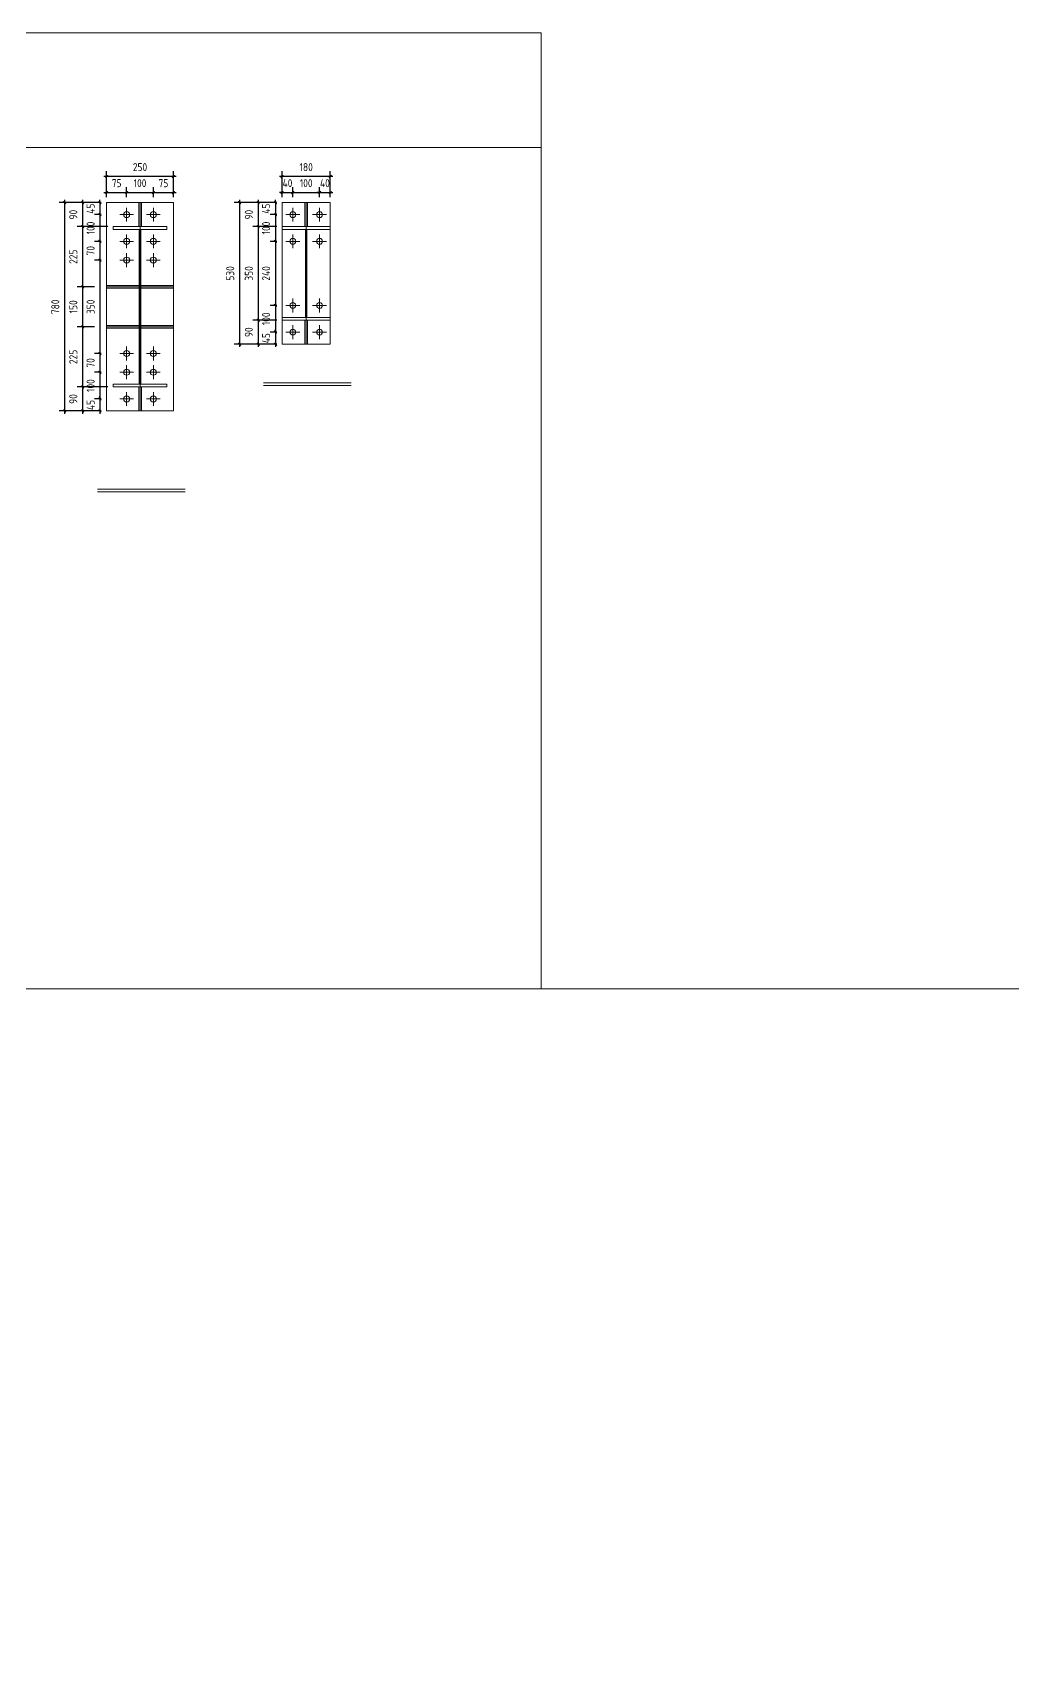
# Model space of a CAD drawing. Extents: x 485428 to 797698, y 56414 to 211814.
# Drawn here: x 648033 to 651698, y 152545 to 158693 of the extents above; entities that cross this region are included whole.
import ezdxf

# ---------------------------------------------------------------- set-up
doc = ezdxf.new("R2010")
doc.units = 0
doc.header["$LTSCALE"] = 1000
doc.header["$MEASUREMENT"] = 0
doc.styles.get("Standard").update_dxf_attribs({"font": 'gbenor.shx', "bigfont": 'gbcbig.shx'})
doc.dimstyles.get("Standard").update_dxf_attribs({"dimscale": 100, "dimtxt": 2, "dimasz": 0.4, "dimexe": 0.5, "dimexo": 1, "dimgap": 0.5, "dimtad": 1, "dimdec": 0, "dimzin": 0, "dimdsep": 46, "dimtxsty": 'Standard', "dimblk": 'ARCHTICK', "dimcen": 0.09, "dimadec": 0, "dimazin": 0, "dimtfac": 1, "dimtdec": 0, "dimtix": 1, "dimtmove": 2, "dimatfit": 3, "dimfxl": 1, "dimtolj": 1, "dimtzin": 0, "dimarcsym": 0})

# ---------------------------------------------------------------- blocks, each defined once
blk = doc.blocks.new('_ArchTick')
at = {"color": 0, "linetype": 'ByBlock', "const_width": 0.4}
blk.add_lwpolyline([(-0.5, -0.5), (0.5, 0.5)], dxfattribs=at)
blk = doc.blocks.new('*D1198')
at = {"color": 3, "lineweight": -2}
for p, q in [((648299.4, 158095.1), (648394.4, 158095.1)), ((648309.4, 158077.3), (648309.4, 158115.1)), ((648384.4, 158077.3), (648384.4, 158115.1))]:
    blk.add_line(p, q, dxfattribs=at)
at = {"layer": 'Defpoints', "color": 0}
for p in [(648309.4, 158057.3), (648384.4, 158095.1), (648384.4, 158057.3)]:
    blk.add_point(p, dxfattribs=at)
at = {"color": 3, "lineweight": -2, "xscale": 10, "yscale": 10, "zscale": 10, "rotation": 180}
blk.add_blockref('_ArchTick', (648309.4, 158095.1), dxfattribs=at)
at = {"color": 3, "lineweight": -2, "xscale": 10, "yscale": 10, "zscale": 10}
blk.add_blockref('_ArchTick', (648384.4, 158095.1), dxfattribs=at)
at = {"color": 0, "lineweight": 15, "insert": (648346.9, 158130.1), "char_height": 30, "attachment_point": 5}
blk.add_mtext('\\A1;75', dxfattribs=at)
blk = doc.blocks.new('*D1141')
at = {"color": 3, "lineweight": -2}
for p, q in [((648374.4, 158095.1), (648494.4, 158095.1)), ((648384.4, 158077.3), (648384.4, 158115.1)), ((648484.4, 158077.3), (648484.4, 158115.1))]:
    blk.add_line(p, q, dxfattribs=at)
at = {"layer": 'Defpoints', "color": 0}
for p in [(648384.4, 158057.3), (648484.4, 158095.1), (648484.4, 158057.3)]:
    blk.add_point(p, dxfattribs=at)
at = {"color": 3, "lineweight": -2, "xscale": 10, "yscale": 10, "zscale": 10, "rotation": 180}
blk.add_blockref('_ArchTick', (648384.4, 158095.1), dxfattribs=at)
at = {"color": 3, "lineweight": -2, "xscale": 10, "yscale": 10, "zscale": 10}
blk.add_blockref('_ArchTick', (648484.4, 158095.1), dxfattribs=at)
at = {"color": 0, "lineweight": 15, "insert": (648434.4, 158130.1), "char_height": 30, "attachment_point": 5}
blk.add_mtext('\\A1;100', dxfattribs=at)
blk = doc.blocks.new('*D1199')
at = {"color": 3, "lineweight": -2}
for p, q in [((648474.4, 158095.1), (648569.4, 158095.1)), ((648484.4, 158077.3), (648484.4, 158115.1)), ((648559.4, 158077.3), (648559.4, 158115.1))]:
    blk.add_line(p, q, dxfattribs=at)
at = {"layer": 'Defpoints', "color": 0}
for p in [(648484.4, 158057.3), (648559.4, 158095.1), (648559.4, 158057.3)]:
    blk.add_point(p, dxfattribs=at)
at = {"color": 3, "lineweight": -2, "xscale": 10, "yscale": 10, "zscale": 10, "rotation": 180}
blk.add_blockref('_ArchTick', (648484.4, 158095.1), dxfattribs=at)
at = {"color": 3, "lineweight": -2, "xscale": 10, "yscale": 10, "zscale": 10}
blk.add_blockref('_ArchTick', (648559.4, 158095.1), dxfattribs=at)
at = {"color": 0, "lineweight": 15, "insert": (648521.9, 158130.1), "char_height": 30, "attachment_point": 5}
blk.add_mtext('\\A1;75', dxfattribs=at)
blk = doc.blocks.new('*D1142')
at = {"color": 3, "lineweight": -2}
for p, q in [((648289.4, 158057.3), (648264.5, 158057.3)), ((648284.5, 158057.3), (648284.5, 158067.3)), ((648284.5, 158057.3), (648284.5, 158012.3)), ((648289.4, 158012.3), (648264.5, 158012.3)), ((648284.5, 158012.3), (648284.5, 158002.3))]:
    blk.add_line(p, q, dxfattribs=at)
at = {"layer": 'Defpoints', "color": 0}
for p in [(648309.4, 158057.3), (648284.5, 158012.3), (648309.4, 158012.3)]:
    blk.add_point(p, dxfattribs=at)
at = {"color": 3, "lineweight": -2, "xscale": 10, "yscale": 10, "zscale": 10}
for p, rotation in [((648284.5, 158057.3), 270), ((648284.5, 158012.3), 90)]:
    blk.add_blockref('_ArchTick', p, dxfattribs=dict(at, rotation=rotation))
at = {"color": 0, "lineweight": 15, "insert": (648249.5, 158034.8), "char_height": 30, "attachment_point": 5, "rotation": 90}
blk.add_mtext('\\A1;45', dxfattribs=at)
blk = doc.blocks.new('*D1143')
at = {"color": 3, "lineweight": -2}
for p, q in [((648289.4, 158012.3), (648264.5, 158012.3)), ((648284.5, 158022.3), (648284.5, 157902.3)), ((648289.4, 157912.3), (648264.5, 157912.3))]:
    blk.add_line(p, q, dxfattribs=at)
at = {"layer": 'Defpoints', "color": 0}
for p in [(648309.4, 158012.3), (648284.5, 157912.3), (648309.4, 157912.3)]:
    blk.add_point(p, dxfattribs=at)
at = {"color": 3, "lineweight": -2, "xscale": 10, "yscale": 10, "zscale": 10}
for p, rotation in [((648284.5, 158012.3), 90), ((648284.5, 157912.3), 270)]:
    blk.add_blockref('_ArchTick', p, dxfattribs=dict(at, rotation=rotation))
at = {"color": 0, "lineweight": 15, "insert": (648249.5, 157962.3), "char_height": 30, "attachment_point": 5, "rotation": 90}
blk.add_mtext('\\A1;100', dxfattribs=at)
blk = doc.blocks.new('*D1144')
at = {"color": 3, "lineweight": -2}
for p, q in [((648289.4, 157912.3), (648264.5, 157912.3)), ((648284.5, 157922.3), (648284.5, 157832.3)), ((648289.4, 157842.3), (648264.5, 157842.3))]:
    blk.add_line(p, q, dxfattribs=at)
at = {"layer": 'Defpoints', "color": 0}
for p in [(648309.4, 157912.3), (648284.5, 157842.3), (648309.4, 157842.3)]:
    blk.add_point(p, dxfattribs=at)
at = {"color": 3, "lineweight": -2, "xscale": 10, "yscale": 10, "zscale": 10}
for p, rotation in [((648284.5, 157912.3), 90), ((648284.5, 157842.3), 270)]:
    blk.add_blockref('_ArchTick', p, dxfattribs=dict(at, rotation=rotation))
at = {"color": 0, "lineweight": 15, "insert": (648249.5, 157877.3), "char_height": 30, "attachment_point": 5, "rotation": 90}
blk.add_mtext('\\A1;70', dxfattribs=at)
blk = doc.blocks.new('*D1145')
at = {"color": 3, "lineweight": -2}
for p, q in [((648289.4, 157842.3), (648264.5, 157842.3)), ((648284.5, 157852.3), (648284.5, 157482.3)), ((648289.4, 157492.3), (648264.5, 157492.3))]:
    blk.add_line(p, q, dxfattribs=at)
at = {"layer": 'Defpoints', "color": 0}
for p in [(648309.4, 157842.3), (648284.5, 157492.3), (648309.4, 157492.3)]:
    blk.add_point(p, dxfattribs=at)
at = {"color": 3, "lineweight": -2, "xscale": 10, "yscale": 10, "zscale": 10}
for p, rotation in [((648284.5, 157842.3), 90), ((648284.5, 157492.3), 270)]:
    blk.add_blockref('_ArchTick', p, dxfattribs=dict(at, rotation=rotation))
at = {"color": 0, "lineweight": 15, "insert": (648249.5, 157667.3), "char_height": 30, "attachment_point": 5, "rotation": 90}
blk.add_mtext('\\A1;350', dxfattribs=at)
blk = doc.blocks.new('*D1146')
at = {"color": 3, "lineweight": -2}
for p, q in [((648284.5, 157502.3), (648284.5, 157412.3)), ((648289.4, 157492.3), (648264.5, 157492.3)), ((648289.4, 157422.3), (648264.5, 157422.3))]:
    blk.add_line(p, q, dxfattribs=at)
at = {"layer": 'Defpoints', "color": 0}
for p in [(648309.4, 157492.3), (648284.5, 157422.3), (648309.4, 157422.3)]:
    blk.add_point(p, dxfattribs=at)
at = {"color": 3, "lineweight": -2, "xscale": 10, "yscale": 10, "zscale": 10}
for p, rotation in [((648284.5, 157492.3), 90), ((648284.5, 157422.3), 270)]:
    blk.add_blockref('_ArchTick', p, dxfattribs=dict(at, rotation=rotation))
at = {"color": 0, "lineweight": 15, "insert": (648249.5, 157457.3), "char_height": 30, "attachment_point": 5, "rotation": 90}
blk.add_mtext('\\A1;70', dxfattribs=at)
blk = doc.blocks.new('*D1147')
at = {"color": 3, "lineweight": -2}
for p, q in [((648289.4, 157422.3), (648264.5, 157422.3)), ((648284.5, 157432.3), (648284.5, 157312.3)), ((648289.4, 157322.3), (648264.5, 157322.3))]:
    blk.add_line(p, q, dxfattribs=at)
at = {"layer": 'Defpoints', "color": 0}
for p in [(648309.4, 157422.3), (648284.5, 157322.3), (648309.4, 157322.3)]:
    blk.add_point(p, dxfattribs=at)
at = {"color": 3, "lineweight": -2, "xscale": 10, "yscale": 10, "zscale": 10}
for p, rotation in [((648284.5, 157422.3), 90), ((648284.5, 157322.3), 270)]:
    blk.add_blockref('_ArchTick', p, dxfattribs=dict(at, rotation=rotation))
at = {"color": 0, "lineweight": 15, "insert": (648249.5, 157372.3), "char_height": 30, "attachment_point": 5, "rotation": 90}
blk.add_mtext('\\A1;100', dxfattribs=at)
blk = doc.blocks.new('*D1200')
at = {"color": 3, "lineweight": -2}
for p, q in [((648289.4, 157322.3), (648264.5, 157322.3)), ((648284.5, 157322.3), (648284.5, 157332.3)), ((648284.5, 157322.3), (648284.5, 157277.3)), ((648289.4, 157277.3), (648264.5, 157277.3)), ((648284.5, 157277.3), (648284.5, 157267.3))]:
    blk.add_line(p, q, dxfattribs=at)
at = {"layer": 'Defpoints', "color": 0}
for p in [(648309.4, 157322.3), (648284.5, 157277.3), (648309.4, 157277.3)]:
    blk.add_point(p, dxfattribs=at)
at = {"color": 3, "lineweight": -2, "xscale": 10, "yscale": 10, "zscale": 10}
for p, rotation in [((648284.5, 157322.3), 270), ((648284.5, 157277.3), 90)]:
    blk.add_blockref('_ArchTick', p, dxfattribs=dict(at, rotation=rotation))
at = {"color": 0, "lineweight": 15, "insert": (648249.5, 157299.8), "char_height": 30, "attachment_point": 5, "rotation": 90}
blk.add_mtext('\\A1;45', dxfattribs=at)
blk = doc.blocks.new('*D1201')
at = {"color": 3, "lineweight": -2}
for p, q in [((648289.4, 158057.3), (648199.7, 158057.3)), ((648219.7, 158067.3), (648219.7, 157957.3)), ((648314.4, 157967.3), (648199.7, 157967.3))]:
    blk.add_line(p, q, dxfattribs=at)
at = {"layer": 'Defpoints', "color": 0}
for p in [(648309.4, 158057.3), (648219.7, 157967.3), (648334.4, 157967.3)]:
    blk.add_point(p, dxfattribs=at)
at = {"color": 3, "lineweight": -2, "xscale": 10, "yscale": 10, "zscale": 10}
for p, rotation in [((648219.7, 158057.3), 90), ((648219.7, 157967.3), 270)]:
    blk.add_blockref('_ArchTick', p, dxfattribs=dict(at, rotation=rotation))
at = {"color": 0, "lineweight": 15, "insert": (648184.7, 158012.3), "char_height": 30, "attachment_point": 5, "rotation": 90}
blk.add_mtext('\\A1;90', dxfattribs=at)
blk = doc.blocks.new('*D1202')
at = {"color": 3, "lineweight": -2}
for p, q in [((648314.4, 157967.3), (648199.7, 157967.3)), ((648219.7, 157977.3), (648219.7, 157732.3)), ((648264.5, 157742.3), (648199.7, 157742.3))]:
    blk.add_line(p, q, dxfattribs=at)
at = {"layer": 'Defpoints', "color": 0}
for p in [(648334.4, 157967.3), (648219.7, 157742.3), (648284.5, 157742.3)]:
    blk.add_point(p, dxfattribs=at)
at = {"color": 3, "lineweight": -2, "xscale": 10, "yscale": 10, "zscale": 10}
for p, rotation in [((648219.7, 157967.3), 90), ((648219.7, 157742.3), 270)]:
    blk.add_blockref('_ArchTick', p, dxfattribs=dict(at, rotation=rotation))
at = {"color": 0, "lineweight": 15, "insert": (648184.7, 157854.8), "char_height": 30, "attachment_point": 5, "rotation": 90}
blk.add_mtext('\\A1;225', dxfattribs=at)
blk = doc.blocks.new('*D1148')
at = {"color": 3, "lineweight": -2}
for p, q in [((648219.7, 157752.3), (648219.7, 157582.3)), ((648264.5, 157742.3), (648199.7, 157742.3)), ((648264.5, 157592.3), (648199.7, 157592.3))]:
    blk.add_line(p, q, dxfattribs=at)
at = {"layer": 'Defpoints', "color": 0}
for p in [(648284.5, 157742.3), (648219.7, 157592.3), (648284.5, 157592.3)]:
    blk.add_point(p, dxfattribs=at)
at = {"color": 3, "lineweight": -2, "xscale": 10, "yscale": 10, "zscale": 10}
for p, rotation in [((648219.7, 157742.3), 90), ((648219.7, 157592.3), 270)]:
    blk.add_blockref('_ArchTick', p, dxfattribs=dict(at, rotation=rotation))
at = {"color": 0, "lineweight": 15, "insert": (648184.7, 157667.3), "char_height": 30, "attachment_point": 5, "rotation": 90}
blk.add_mtext('\\A1;150', dxfattribs=at)
blk = doc.blocks.new('*D1203')
at = {"color": 3, "lineweight": -2}
for p, q in [((648264.5, 157592.3), (648199.7, 157592.3)), ((648219.7, 157602.3), (648219.7, 157357.3)), ((648314.4, 157367.3), (648199.7, 157367.3))]:
    blk.add_line(p, q, dxfattribs=at)
at = {"layer": 'Defpoints', "color": 0}
for p in [(648284.5, 157592.3), (648219.7, 157367.3), (648334.4, 157367.3)]:
    blk.add_point(p, dxfattribs=at)
at = {"color": 3, "lineweight": -2, "xscale": 10, "yscale": 10, "zscale": 10}
for p, rotation in [((648219.7, 157592.3), 90), ((648219.7, 157367.3), 270)]:
    blk.add_blockref('_ArchTick', p, dxfattribs=dict(at, rotation=rotation))
at = {"color": 0, "lineweight": 15, "insert": (648184.7, 157479.8), "char_height": 30, "attachment_point": 5, "rotation": 90}
blk.add_mtext('\\A1;225', dxfattribs=at)
blk = doc.blocks.new('*D1204')
at = {"color": 3, "lineweight": -2}
for p, q in [((648314.4, 157367.3), (648199.7, 157367.3)), ((648219.7, 157377.3), (648219.7, 157267.3)), ((648289.4, 157277.3), (648199.7, 157277.3))]:
    blk.add_line(p, q, dxfattribs=at)
at = {"layer": 'Defpoints', "color": 0}
for p in [(648334.4, 157367.3), (648219.7, 157277.3), (648309.4, 157277.3)]:
    blk.add_point(p, dxfattribs=at)
at = {"color": 3, "lineweight": -2, "xscale": 10, "yscale": 10, "zscale": 10}
for p, rotation in [((648219.7, 157367.3), 90), ((648219.7, 157277.3), 270)]:
    blk.add_blockref('_ArchTick', p, dxfattribs=dict(at, rotation=rotation))
at = {"color": 0, "lineweight": 15, "insert": (648184.7, 157322.3), "char_height": 30, "attachment_point": 5, "rotation": 90}
blk.add_mtext('\\A1;90', dxfattribs=at)
blk = doc.blocks.new('*D1205')
at = {"color": 3, "lineweight": -2}
for p, q in [((648289.4, 158057.3), (648132.4, 158057.3)), ((648152.4, 158067.3), (648152.4, 157267.3)), ((648289.4, 157277.3), (648132.4, 157277.3))]:
    blk.add_line(p, q, dxfattribs=at)
at = {"layer": 'Defpoints', "color": 0}
for p in [(648309.4, 158057.3), (648152.4, 157277.3), (648309.4, 157277.3)]:
    blk.add_point(p, dxfattribs=at)
at = {"color": 3, "lineweight": -2, "xscale": 10, "yscale": 10, "zscale": 10}
for p, rotation in [((648152.4, 158057.3), 90), ((648152.4, 157277.3), 270)]:
    blk.add_blockref('_ArchTick', p, dxfattribs=dict(at, rotation=rotation))
at = {"color": 0, "lineweight": 15, "insert": (648117.4, 157667.3), "char_height": 30, "attachment_point": 5, "rotation": 90}
blk.add_mtext('\\A1;780', dxfattribs=at)
blk = doc.blocks.new('*D1206')
at = {"color": 3, "lineweight": -2}
for p, q in [((648569.4, 158155.1), (648299.4, 158155.1)), ((648309.4, 158077.3), (648309.4, 158175.1)), ((648559.4, 158077.3), (648559.4, 158175.1))]:
    blk.add_line(p, q, dxfattribs=at)
at = {"layer": 'Defpoints', "color": 0}
for p in [(648309.4, 158155.1), (648309.4, 158057.3), (648559.4, 158057.3)]:
    blk.add_point(p, dxfattribs=at)
at = {"color": 3, "lineweight": -2, "xscale": 10, "yscale": 10, "zscale": 10, "rotation": 180}
blk.add_blockref('_ArchTick', (648309.4, 158155.1), dxfattribs=at)
at = {"color": 3, "lineweight": -2, "xscale": 10, "yscale": 10, "zscale": 10}
blk.add_blockref('_ArchTick', (648559.4, 158155.1), dxfattribs=at)
at = {"color": 0, "lineweight": 15, "insert": (648434.4, 158190.1), "char_height": 30, "attachment_point": 5}
blk.add_mtext('\\A1;250', dxfattribs=at)
blk = doc.blocks.new('*D1207')
at = {"color": 3, "lineweight": -2}
for p, q in [((648966.3, 158095.1), (648956.3, 158095.1)), ((648966.3, 158077.3), (648966.3, 158115.1)), ((648966.3, 158095.1), (649006.3, 158095.1)), ((649006.3, 158077.3), (649006.3, 158115.1)), ((649006.3, 158095.1), (649016.3, 158095.1))]:
    blk.add_line(p, q, dxfattribs=at)
at = {"layer": 'Defpoints', "color": 0}
for p in [(648966.3, 158057.3), (649006.3, 158095.1), (649006.3, 158057.3)]:
    blk.add_point(p, dxfattribs=at)
at = {"color": 3, "lineweight": -2, "xscale": 10, "yscale": 10, "zscale": 10}
blk.add_blockref('_ArchTick', (648966.3, 158095.1), dxfattribs=at)
at = {"color": 3, "lineweight": -2, "xscale": 10, "yscale": 10, "zscale": 10, "rotation": 180}
blk.add_blockref('_ArchTick', (649006.3, 158095.1), dxfattribs=at)
at = {"color": 0, "lineweight": 15, "insert": (648986.3, 158130.1), "char_height": 30, "attachment_point": 5}
blk.add_mtext('\\A1;40', dxfattribs=at)
blk = doc.blocks.new('*D1149')
at = {"color": 3, "lineweight": -2}
for p, q in [((648996.3, 158095.1), (649116.3, 158095.1)), ((649006.3, 158077.3), (649006.3, 158115.1)), ((649106.3, 158077.3), (649106.3, 158115.1))]:
    blk.add_line(p, q, dxfattribs=at)
at = {"layer": 'Defpoints', "color": 0}
for p in [(649006.3, 158057.3), (649106.3, 158095.1), (649106.3, 158057.3)]:
    blk.add_point(p, dxfattribs=at)
at = {"color": 3, "lineweight": -2, "xscale": 10, "yscale": 10, "zscale": 10, "rotation": 180}
blk.add_blockref('_ArchTick', (649006.3, 158095.1), dxfattribs=at)
at = {"color": 3, "lineweight": -2, "xscale": 10, "yscale": 10, "zscale": 10}
blk.add_blockref('_ArchTick', (649106.3, 158095.1), dxfattribs=at)
at = {"color": 0, "lineweight": 15, "insert": (649056.3, 158130.1), "char_height": 30, "attachment_point": 5}
blk.add_mtext('\\A1;100', dxfattribs=at)
blk = doc.blocks.new('*D1208')
at = {"color": 3, "lineweight": -2}
for p, q in [((649106.3, 158095.1), (649096.3, 158095.1)), ((649106.3, 158077.3), (649106.3, 158115.1)), ((649106.3, 158095.1), (649146.3, 158095.1)), ((649146.3, 158077.3), (649146.3, 158115.1)), ((649146.3, 158095.1), (649156.3, 158095.1))]:
    blk.add_line(p, q, dxfattribs=at)
at = {"layer": 'Defpoints', "color": 0}
for p in [(649106.3, 158057.3), (649146.3, 158095.1), (649146.3, 158057.3)]:
    blk.add_point(p, dxfattribs=at)
at = {"color": 3, "lineweight": -2, "xscale": 10, "yscale": 10, "zscale": 10}
blk.add_blockref('_ArchTick', (649106.3, 158095.1), dxfattribs=at)
at = {"color": 3, "lineweight": -2, "xscale": 10, "yscale": 10, "zscale": 10, "rotation": 180}
blk.add_blockref('_ArchTick', (649146.3, 158095.1), dxfattribs=at)
at = {"color": 0, "lineweight": 15, "insert": (649126.3, 158130.1), "char_height": 30, "attachment_point": 5}
blk.add_mtext('\\A1;40', dxfattribs=at)
blk = doc.blocks.new('*D1150')
at = {"color": 3, "lineweight": -2}
for p, q in [((648946.3, 158057.3), (648921.3, 158057.3)), ((648941.3, 158057.3), (648941.3, 158067.3)), ((648941.3, 158057.3), (648941.3, 158012.3)), ((648946.3, 158012.3), (648921.3, 158012.3)), ((648941.3, 158012.3), (648941.3, 158002.3))]:
    blk.add_line(p, q, dxfattribs=at)
at = {"layer": 'Defpoints', "color": 0}
for p in [(648966.3, 158057.3), (648941.3, 158012.3), (648966.3, 158012.3)]:
    blk.add_point(p, dxfattribs=at)
at = {"color": 3, "lineweight": -2, "xscale": 10, "yscale": 10, "zscale": 10}
for p, rotation in [((648941.3, 158057.3), 270), ((648941.3, 158012.3), 90)]:
    blk.add_blockref('_ArchTick', p, dxfattribs=dict(at, rotation=rotation))
at = {"color": 0, "lineweight": 15, "insert": (648906.3, 158034.8), "char_height": 30, "attachment_point": 5, "rotation": 90}
blk.add_mtext('\\A1;45', dxfattribs=at)
blk = doc.blocks.new('*D1151')
at = {"color": 3, "lineweight": -2}
for p, q in [((648946.3, 158012.3), (648921.3, 158012.3)), ((648941.3, 158022.3), (648941.3, 157902.3)), ((648946.3, 157912.3), (648921.3, 157912.3))]:
    blk.add_line(p, q, dxfattribs=at)
at = {"layer": 'Defpoints', "color": 0}
for p in [(648966.3, 158012.3), (648941.3, 157912.3), (648966.3, 157912.3)]:
    blk.add_point(p, dxfattribs=at)
at = {"color": 3, "lineweight": -2, "xscale": 10, "yscale": 10, "zscale": 10}
for p, rotation in [((648941.3, 158012.3), 90), ((648941.3, 157912.3), 270)]:
    blk.add_blockref('_ArchTick', p, dxfattribs=dict(at, rotation=rotation))
at = {"color": 0, "lineweight": 15, "insert": (648906.3, 157962.3), "char_height": 30, "attachment_point": 5, "rotation": 90}
blk.add_mtext('\\A1;100', dxfattribs=at)
blk = doc.blocks.new('*D1152')
at = {"color": 3, "lineweight": -2}
for p, q in [((648946.3, 157912.3), (648921.3, 157912.3)), ((648941.3, 157922.3), (648941.3, 157662.3)), ((648946.3, 157672.3), (648921.3, 157672.3))]:
    blk.add_line(p, q, dxfattribs=at)
at = {"layer": 'Defpoints', "color": 0}
for p in [(648966.3, 157912.3), (648941.3, 157672.3), (648966.3, 157672.3)]:
    blk.add_point(p, dxfattribs=at)
at = {"color": 3, "lineweight": -2, "xscale": 10, "yscale": 10, "zscale": 10}
for p, rotation in [((648941.3, 157912.3), 90), ((648941.3, 157672.3), 270)]:
    blk.add_blockref('_ArchTick', p, dxfattribs=dict(at, rotation=rotation))
at = {"color": 0, "lineweight": 15, "insert": (648906.3, 157792.3), "char_height": 30, "attachment_point": 5, "rotation": 90}
blk.add_mtext('\\A1;240', dxfattribs=at)
blk = doc.blocks.new('*D1153')
at = {"color": 3, "lineweight": -2}
for p, q in [((648946.3, 157672.3), (648921.3, 157672.3)), ((648941.3, 157682.3), (648941.3, 157562.3)), ((648946.3, 157572.3), (648921.3, 157572.3))]:
    blk.add_line(p, q, dxfattribs=at)
at = {"layer": 'Defpoints', "color": 0}
for p in [(648966.3, 157672.3), (648941.3, 157572.3), (648966.3, 157572.3)]:
    blk.add_point(p, dxfattribs=at)
at = {"color": 3, "lineweight": -2, "xscale": 10, "yscale": 10, "zscale": 10}
for p, rotation in [((648941.3, 157672.3), 90), ((648941.3, 157572.3), 270)]:
    blk.add_blockref('_ArchTick', p, dxfattribs=dict(at, rotation=rotation))
at = {"color": 0, "lineweight": 15, "insert": (648906.3, 157622.3), "char_height": 30, "attachment_point": 5, "rotation": 90}
blk.add_mtext('\\A1;100', dxfattribs=at)
blk = doc.blocks.new('*D1209')
at = {"color": 3, "lineweight": -2}
for p, q in [((648946.3, 157572.3), (648921.3, 157572.3)), ((648941.3, 157572.3), (648941.3, 157582.3)), ((648941.3, 157572.3), (648941.3, 157527.3)), ((648946.3, 157527.3), (648921.3, 157527.3)), ((648941.3, 157527.3), (648941.3, 157517.3))]:
    blk.add_line(p, q, dxfattribs=at)
at = {"layer": 'Defpoints', "color": 0}
for p in [(648966.3, 157572.3), (648941.3, 157527.3), (648966.3, 157527.3)]:
    blk.add_point(p, dxfattribs=at)
at = {"color": 3, "lineweight": -2, "xscale": 10, "yscale": 10, "zscale": 10}
for p, rotation in [((648941.3, 157572.3), 270), ((648941.3, 157527.3), 90)]:
    blk.add_blockref('_ArchTick', p, dxfattribs=dict(at, rotation=rotation))
at = {"color": 0, "lineweight": 15, "insert": (648906.3, 157549.8), "char_height": 30, "attachment_point": 5, "rotation": 90}
blk.add_mtext('\\A1;45', dxfattribs=at)
blk = doc.blocks.new('*D1210')
at = {"color": 3, "lineweight": -2}
for p, q in [((648946.3, 158057.3), (648856.6, 158057.3)), ((648876.6, 158067.3), (648876.6, 157957.3)), ((648946.3, 157967.3), (648856.6, 157967.3))]:
    blk.add_line(p, q, dxfattribs=at)
at = {"layer": 'Defpoints', "color": 0}
for p in [(648966.3, 158057.3), (648876.6, 157967.3), (648966.3, 157967.3)]:
    blk.add_point(p, dxfattribs=at)
at = {"color": 3, "lineweight": -2, "xscale": 10, "yscale": 10, "zscale": 10}
for p, rotation in [((648876.6, 158057.3), 90), ((648876.6, 157967.3), 270)]:
    blk.add_blockref('_ArchTick', p, dxfattribs=dict(at, rotation=rotation))
at = {"color": 0, "lineweight": 15, "insert": (648841.6, 158012.3), "char_height": 30, "attachment_point": 5, "rotation": 90}
blk.add_mtext('\\A1;90', dxfattribs=at)
blk = doc.blocks.new('*D1211')
at = {"color": 3, "lineweight": -2}
for p, q in [((648946.3, 157967.3), (648856.6, 157967.3)), ((648876.6, 157977.3), (648876.6, 157607.3)), ((648946.3, 157617.3), (648856.6, 157617.3))]:
    blk.add_line(p, q, dxfattribs=at)
at = {"layer": 'Defpoints', "color": 0}
for p in [(648966.3, 157967.3), (648876.6, 157617.3), (648966.3, 157617.3)]:
    blk.add_point(p, dxfattribs=at)
at = {"color": 3, "lineweight": -2, "xscale": 10, "yscale": 10, "zscale": 10}
for p, rotation in [((648876.6, 157967.3), 90), ((648876.6, 157617.3), 270)]:
    blk.add_blockref('_ArchTick', p, dxfattribs=dict(at, rotation=rotation))
at = {"color": 0, "lineweight": 15, "insert": (648841.6, 157792.3), "char_height": 30, "attachment_point": 5, "rotation": 90}
blk.add_mtext('\\A1;350', dxfattribs=at)
blk = doc.blocks.new('*D1212')
at = {"color": 3, "lineweight": -2}
for p, q in [((648876.6, 157627.3), (648876.6, 157517.3)), ((648946.3, 157617.3), (648856.6, 157617.3)), ((648946.3, 157527.3), (648856.6, 157527.3))]:
    blk.add_line(p, q, dxfattribs=at)
at = {"layer": 'Defpoints', "color": 0}
for p in [(648966.3, 157617.3), (648876.6, 157527.3), (648966.3, 157527.3)]:
    blk.add_point(p, dxfattribs=at)
at = {"color": 3, "lineweight": -2, "xscale": 10, "yscale": 10, "zscale": 10}
for p, rotation in [((648876.6, 157617.3), 90), ((648876.6, 157527.3), 270)]:
    blk.add_blockref('_ArchTick', p, dxfattribs=dict(at, rotation=rotation))
at = {"color": 0, "lineweight": 15, "insert": (648841.6, 157572.3), "char_height": 30, "attachment_point": 5, "rotation": 90}
blk.add_mtext('\\A1;90', dxfattribs=at)
blk = doc.blocks.new('*D1213')
at = {"color": 3, "lineweight": -2}
for p, q in [((648946.3, 158057.3), (648787, 158057.3)), ((648807, 158067.3), (648807, 157517.3)), ((648946.3, 157527.3), (648787, 157527.3))]:
    blk.add_line(p, q, dxfattribs=at)
at = {"layer": 'Defpoints', "color": 0}
for p in [(648966.3, 158057.3), (648807, 157527.3), (648966.3, 157527.3)]:
    blk.add_point(p, dxfattribs=at)
at = {"color": 3, "lineweight": -2, "xscale": 10, "yscale": 10, "zscale": 10}
for p, rotation in [((648807, 158057.3), 90), ((648807, 157527.3), 270)]:
    blk.add_blockref('_ArchTick', p, dxfattribs=dict(at, rotation=rotation))
at = {"color": 0, "lineweight": 15, "insert": (648772, 157792.3), "char_height": 30, "attachment_point": 5, "rotation": 90}
blk.add_mtext('\\A1;530', dxfattribs=at)
blk = doc.blocks.new('*D1214')
at = {"color": 3, "lineweight": -2}
for p, q in [((649156.3, 158155.1), (648956.3, 158155.1)), ((648966.3, 158077.3), (648966.3, 158175.1)), ((649146.3, 158077.3), (649146.3, 158175.1))]:
    blk.add_line(p, q, dxfattribs=at)
at = {"layer": 'Defpoints', "color": 0}
for p in [(648966.3, 158155.1), (648966.3, 158057.3), (649146.3, 158057.3)]:
    blk.add_point(p, dxfattribs=at)
at = {"color": 3, "lineweight": -2, "xscale": 10, "yscale": 10, "zscale": 10, "rotation": 180}
blk.add_blockref('_ArchTick', (648966.3, 158155.1), dxfattribs=at)
at = {"color": 3, "lineweight": -2, "xscale": 10, "yscale": 10, "zscale": 10}
blk.add_blockref('_ArchTick', (649146.3, 158155.1), dxfattribs=at)
at = {"color": 0, "lineweight": 15, "insert": (649056.3, 158190.1), "char_height": 30, "attachment_point": 5}
blk.add_mtext('\\A1;180', dxfattribs=at)

msp = doc.modelspace()

# ---------------------------------------------------------------- linework, layer by layer
at = {"lineweight": 15}
for p, q in [((648309.4, 158057.3), (648309.4, 157277.3)), ((648559.4, 158057.3), (648309.4, 158057.3)), ((648559.4, 157277.3), (648559.4, 158057.3)), ((648966.3, 158057.3), (648966.3, 157527.3)), ((649146.3, 158057.3), (648966.3, 158057.3)), ((649146.3, 157527.3), (649146.3, 158057.3)), ((648410.4, 158012.3), (648358.4, 158012.3)), ((648384.4, 157986.3), (648384.4, 158038.3)), ((648510.4, 158012.3), (648458.4, 158012.3)), ((648484.4, 157986.3), (648484.4, 158038.3)), ((649032.3, 158012.3), (648980.3, 158012.3)), ((649006.3, 157986.3), (649006.3, 158038.3)), ((649132.3, 158012.3), (649080.3, 158012.3)), ((649106.3, 157986.3), (649106.3, 158038.3)), ((648384.4, 157886.3), (648384.4, 157938.3)), ((648484.4, 157886.3), (648484.4, 157938.3)), ((649006.3, 157886.3), (649006.3, 157938.3)), ((649106.3, 157886.3), (649106.3, 157938.3)), ((648410.4, 157912.3), (648358.4, 157912.3)), ((648510.4, 157912.3), (648458.4, 157912.3)), ((649032.3, 157912.3), (648980.3, 157912.3)), ((649132.3, 157912.3), (649080.3, 157912.3)), ((648410.4, 157842.3), (648358.4, 157842.3)), ((648384.4, 157816.3), (648384.4, 157868.3)), ((648510.4, 157842.3), (648458.4, 157842.3)), ((648484.4, 157816.3), (648484.4, 157868.3)), ((649006.3, 157646.3), (649006.3, 157698.3)), ((649106.3, 157646.3), (649106.3, 157698.3)), ((649032.3, 157672.3), (648980.3, 157672.3)), ((649132.3, 157672.3), (649080.3, 157672.3)), ((649032.3, 157572.3), (648980.3, 157572.3)), ((649006.3, 157546.3), (649006.3, 157598.3)), ((649132.3, 157572.3), (649080.3, 157572.3)), ((649106.3, 157546.3), (649106.3, 157598.3)), ((648384.4, 157466.3), (648384.4, 157518.3)), ((648484.4, 157466.3), (648484.4, 157518.3)), ((648966.3, 157527.3), (649146.3, 157527.3)), ((648410.4, 157492.3), (648358.4, 157492.3)), ((648384.4, 157396.3), (648384.4, 157448.3)), ((648510.4, 157492.3), (648458.4, 157492.3)), ((648484.4, 157396.3), (648484.4, 157448.3)), ((648410.4, 157422.3), (648358.4, 157422.3)), ((648510.4, 157422.3), (648458.4, 157422.3)), ((648896.9, 157382.6), (649224.6, 157382.6)), ((648410.4, 157322.3), (648358.4, 157322.3)), ((648384.4, 157296.3), (648384.4, 157348.3)), ((648510.4, 157322.3), (648458.4, 157322.3)), ((648484.4, 157296.3), (648484.4, 157348.3)), ((648896.9, 157372.6), (649224.6, 157372.6)), ((648309.4, 157277.3), (648559.4, 157277.3)), ((648275, 156985.1), (648602.8, 156985.1)), ((648275, 156975.1), (648602.8, 156975.1))]:
    msp.add_line(p, q, dxfattribs=at)
at = {"color": 2, "lineweight": 15}
for p, q in [((648429.4, 157967.3), (648429.4, 158057.3)), ((648439.4, 157967.3), (648439.4, 158057.3)), ((649051.3, 157967.3), (649051.3, 158057.3)), ((649061.3, 157967.3), (649061.3, 158057.3)), ((648431.4, 157747.3), (648309.4, 157747.3)), ((648559.4, 157747.3), (648437.4, 157747.3)), ((648431.4, 157737.3), (648309.4, 157737.3)), ((648559.4, 157737.3), (648437.4, 157737.3)), ((648431.4, 157597.3), (648309.4, 157597.3)), ((648431.4, 157587.3), (648309.4, 157587.3)), ((648559.4, 157597.3), (648437.4, 157597.3)), ((648559.4, 157587.3), (648437.4, 157587.3)), ((649051.3, 157527.3), (649051.3, 157617.3)), ((649061.3, 157527.3), (649061.3, 157617.3)), ((649051.3, 157527.3), (649061.3, 157527.3)), ((648429.4, 157277.3), (648429.4, 157367.3)), ((648439.4, 157277.3), (648439.4, 157367.3)), ((648429.4, 157277.3), (648439.4, 157277.3))]:
    msp.add_line(p, q, dxfattribs=at)
at = {"color": 1, "lineweight": 15}
for p, q in [((648434.4, 158057.3), (648434.4, 157277.3)), ((649056.3, 158057.3), (649056.3, 157527.3)), ((648431.4, 157742.3), (648309.4, 157742.3)), ((648559.4, 157742.3), (648437.4, 157742.3)), ((648431.4, 157592.3), (648309.4, 157592.3)), ((648559.4, 157592.3), (648437.4, 157592.3))]:
    msp.add_line(p, q, dxfattribs=at)
at = {"color": 4, "lineweight": 15}
for p, q in [((648434.4, 157967.3), (648334.4, 157967.3)), ((648334.4, 157967.3), (648334.4, 157957.3)), ((648334.4, 157957.3), (648534.4, 157957.3)), ((648431.4, 157957.3), (648431.4, 157377.3)), ((648534.4, 157967.3), (648434.4, 157967.3)), ((648437.4, 157957.3), (648437.4, 157377.3)), ((648534.4, 157957.3), (648534.4, 157967.3)), ((649056.3, 157967.3), (648966.3, 157967.3)), ((648966.3, 157967.3), (648966.3, 157957.3)), ((648966.3, 157957.3), (649146.3, 157957.3)), ((649053.3, 157957.3), (649053.3, 157627.3)), ((649146.3, 157967.3), (649056.3, 157967.3)), ((649059.3, 157957.3), (649059.3, 157627.3)), ((649146.3, 157957.3), (649146.3, 157967.3)), ((649146.3, 157627.3), (648966.3, 157627.3)), ((648966.3, 157627.3), (648966.3, 157617.3)), ((649146.3, 157617.3), (649146.3, 157627.3)), ((648966.3, 157617.3), (649056.3, 157617.3)), ((649056.3, 157617.3), (649146.3, 157617.3)), ((648534.4, 157377.3), (648334.4, 157377.3)), ((648334.4, 157377.3), (648334.4, 157367.3)), ((648334.4, 157367.3), (648434.4, 157367.3)), ((648434.4, 157367.3), (648534.4, 157367.3)), ((648534.4, 157367.3), (648534.4, 157377.3))]:
    msp.add_line(p, q, dxfattribs=at)
at = {"lineweight": 15}
for points in [[(645480.7, 158264.2), (649935.7, 158264.2), (649935.7, 158692.8), (645480.7, 158692.8)], [(645480.7, 158264.2), (649935.7, 158264.2), (649935.7, 155114.2), (645480.7, 155114.2)], [(619078.1, 155114.2), (672538.1, 155114.2), (672538.1, 117314.2), (619078.1, 117314.2)]]:
    msp.add_lwpolyline(points, close=True, dxfattribs=at)
for centre in [(648384.4, 158012.3), (648484.4, 158012.3), (649006.3, 158012.3), (649106.3, 158012.3), (648384.4, 157912.3), (648484.4, 157912.3), (649006.3, 157912.3), (649106.3, 157912.3), (648384.4, 157842.3), (648484.4, 157842.3), (649006.3, 157672.3), (649106.3, 157672.3), (649006.3, 157572.3), (649106.3, 157572.3), (648384.4, 157492.3), (648484.4, 157492.3), (648384.4, 157422.3), (648484.4, 157422.3), (648384.4, 157322.3), (648484.4, 157322.3)]:
    msp.add_circle(centre, 11, dxfattribs=at)

# ---------------------------------------------------------------- dimensions: what is measured, and where the dimension line sits
for p1, p2, distance, picture, middle in [((648559.4, 158057.3), (648309.4, 158057.3), -97.8, '*D1206', (648434.4, 158190.1)), ((649146.3, 158057.3), (648966.3, 158057.3), -97.8, '*D1214', (649056.3, 158190.1)), ((648309.4, 158057.3), (648309.4, 157277.3), -157.1, '*D1205', (648117.4, 157667.3)), ((648966.3, 158057.3), (648966.3, 157527.3), -159.3, '*D1213', (648772, 157792.3))]:
    dim = msp.add_aligned_dim(p1=p1, p2=p2, distance=distance, dimstyle='Standard', override={"dimtxt": 0.3, "dimasz": 0.1, "dimexe": 0.2, "dimexo": 0.2, "dimgap": 0.2, "dimdle": 0.1, "dimclrd": 3, "dimclre": 3}, dxfattribs=at)
    dim.commit()
    dim.dimension.update_dxf_attribs({"geometry": picture, "text_midpoint": middle})
for base, p1, p2, picture, middle in [((648384.4, 158095.1), (648309.4, 158057.3), (648384.4, 158057.3), '*D1198', (648346.9, 158130.1)), ((648484.4, 158095.1), (648384.4, 158057.3), (648484.4, 158057.3), '*D1141', (648434.4, 158130.1)), ((648559.4, 158095.1), (648484.4, 158057.3), (648559.4, 158057.3), '*D1199', (648521.9, 158130.1)), ((649006.3, 158095.1), (648966.3, 158057.3), (649006.3, 158057.3), '*D1207', (648986.3, 158130.1)), ((649106.3, 158095.1), (649006.3, 158057.3), (649106.3, 158057.3), '*D1149', (649056.3, 158130.1)), ((649146.3, 158095.1), (649106.3, 158057.3), (649146.3, 158057.3), '*D1208', (649126.3, 158130.1))]:
    dim = msp.add_linear_dim(base=base, p1=p1, p2=p2, dimstyle='Standard', override={"dimtxt": 0.3, "dimasz": 0.1, "dimexe": 0.2, "dimexo": 0.2, "dimgap": 0.2, "dimdle": 0.1, "dimclrd": 3, "dimclre": 3}, dxfattribs=at)
    dim.commit()
    dim.dimension.update_dxf_attribs({"geometry": picture, "text_midpoint": middle})
for base, p1, p2, picture, middle in [((648219.7, 157967.3), (648309.4, 158057.3), (648334.4, 157967.3), '*D1201', (648184.7, 158012.3)), ((648284.5, 158012.3), (648309.4, 158057.3), (648309.4, 158012.3), '*D1142', (648249.5, 158034.8)), ((648876.6, 157967.3), (648966.3, 158057.3), (648966.3, 157967.3), '*D1210', (648841.6, 158012.3)), ((648941.3, 158012.3), (648966.3, 158057.3), (648966.3, 158012.3), '*D1150', (648906.3, 158034.8)), ((648284.5, 157912.3), (648309.4, 158012.3), (648309.4, 157912.3), '*D1143', (648249.5, 157962.3)), ((648941.3, 157912.3), (648966.3, 158012.3), (648966.3, 157912.3), '*D1151', (648906.3, 157962.3)), ((648219.7, 157742.3), (648334.4, 157967.3), (648284.5, 157742.3), '*D1202', (648184.7, 157854.8)), ((648876.6, 157617.3), (648966.3, 157967.3), (648966.3, 157617.3), '*D1211', (648841.6, 157792.3)), ((648284.5, 157842.3), (648309.4, 157912.3), (648309.4, 157842.3), '*D1144', (648249.5, 157877.3)), ((648941.3, 157672.3), (648966.3, 157912.3), (648966.3, 157672.3), '*D1152', (648906.3, 157792.3)), ((648284.5, 157492.3), (648309.4, 157842.3), (648309.4, 157492.3), '*D1145', (648249.5, 157667.3)), ((648219.7, 157592.3), (648284.5, 157742.3), (648284.5, 157592.3), '*D1148', (648184.7, 157667.3)), ((648876.6, 157527.3), (648966.3, 157617.3), (648966.3, 157527.3), '*D1212', (648841.6, 157572.3)), ((648941.3, 157572.3), (648966.3, 157672.3), (648966.3, 157572.3), '*D1153', (648906.3, 157622.3)), ((648219.7, 157367.3), (648284.5, 157592.3), (648334.4, 157367.3), '*D1203', (648184.7, 157479.8)), ((648941.3, 157527.3), (648966.3, 157572.3), (648966.3, 157527.3), '*D1209', (648906.3, 157549.8)), ((648284.5, 157422.3), (648309.4, 157492.3), (648309.4, 157422.3), '*D1146', (648249.5, 157457.3)), ((648284.5, 157322.3), (648309.4, 157422.3), (648309.4, 157322.3), '*D1147', (648249.5, 157372.3)), ((648219.7, 157277.3), (648334.4, 157367.3), (648309.4, 157277.3), '*D1204', (648184.7, 157322.3)), ((648284.5, 157277.3), (648309.4, 157322.3), (648309.4, 157277.3), '*D1200', (648249.5, 157299.8))]:
    dim = msp.add_linear_dim(base=base, p1=p1, p2=p2, angle=90, dimstyle='Standard', override={"dimtxt": 0.3, "dimasz": 0.1, "dimexe": 0.2, "dimexo": 0.2, "dimgap": 0.2, "dimdle": 0.1, "dimclrd": 3, "dimclre": 3}, dxfattribs=at)
    dim.commit()
    dim.dimension.update_dxf_attribs({"geometry": picture, "text_midpoint": middle})

doc.saveas('drawing.dxf')
